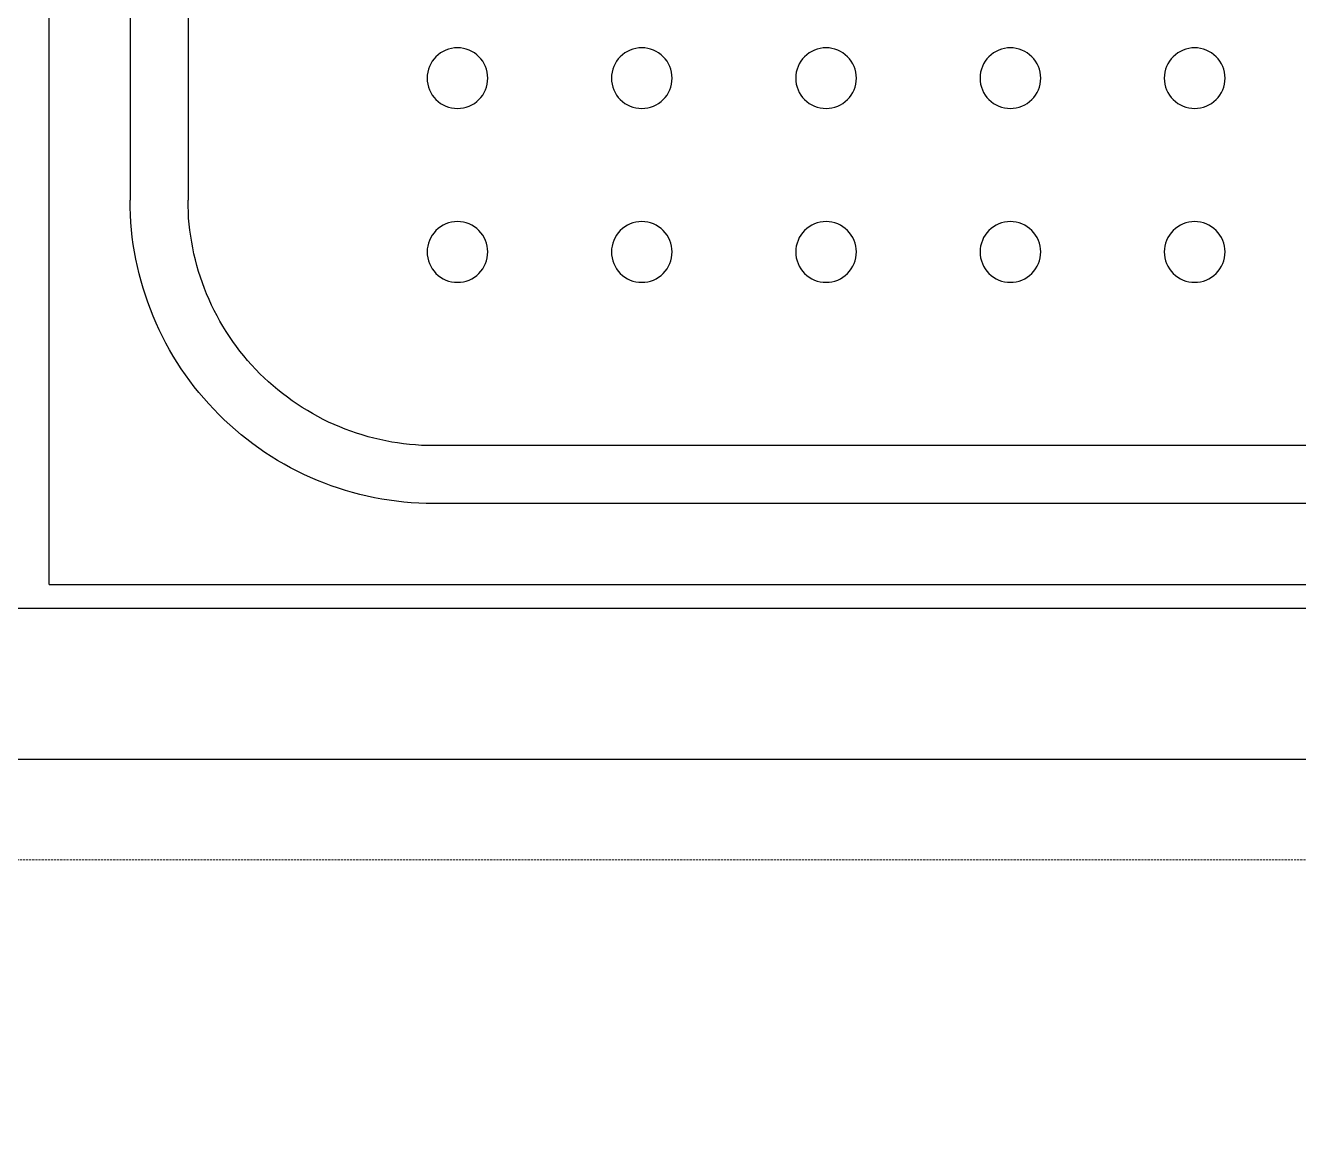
# Model space of a CAD drawing. Header units: millimetres. Extents: x -159872 to 386485, y -250577 to 158966.
# Drawn here: x 370324.3 to 370450.8, y 9551.7 to 9663.6 of the extents above; entities that cross this region are included whole.
import ezdxf

# ---------------------------------------------------------------- set-up
doc = ezdxf.new("R2010")
doc.units = ezdxf.units.MM
doc.linetypes.add('DGN Style 3', pattern=[0.293518, 0.209656, -0.083862])
doc.layers.get('0').update_dxf_attribs({"lineweight": 25})
doc.layers.add('LDS-equipment-kitchen equipment', color=3, linetype='Continuous', lineweight=13)

# ---------------------------------------------------------------- blocks, each defined once
blk = doc.blocks.new('A$C41f9af21')
at = {"lineweight": 25, "transparency": 33554687}
for points in [[(110.91, 17.39, 0), (110.91, 187.2, 0)], [(118.95, 148.98, 0), (118.95, 55.61, 0)], [(124.72, 148.98, 0), (124.72, 55.61, 0)], [(458.78, 31.19, 0), (149.13, 31.19, 0)], [(458.78, 25.43, 0), (149.13, 25.43, 0)], [(110.91, 17.39, 0), (497, 17.39, 0)], [(0, 0, 0), (1000.03, 0, 0)]]:
    blk.add_polyline3d(points, dxfattribs=at)
at = {"lineweight": 25}
for points in [[(148.48, 67.73, 0), (148.5, 67.44, 0), (148.54, 67.14, 0), (148.61, 66.85, 0), (148.71, 66.58, 0), (148.84, 66.31, 0), (148.99, 66.05, 0), (149.17, 65.82, 0), (149.36, 65.6, 0), (149.58, 65.4, 0), (149.82, 65.22, 0), (150.08, 65.07, 0), (150.34, 64.94, 0), (150.62, 64.84, 0), (150.91, 64.77, 0), (151.2, 64.73, 0), (151.5, 64.71, 0), (151.79, 64.73, 0), (152.09, 64.77, 0), (152.37, 64.84, 0), (152.65, 64.94, 0), (152.92, 65.07, 0), (153.18, 65.22, 0), (153.41, 65.4, 0), (153.63, 65.6, 0), (153.83, 65.82, 0), (154.01, 66.05, 0), (154.16, 66.31, 0), (154.29, 66.58, 0), (154.39, 66.85, 0), (154.46, 67.14, 0), (154.5, 67.44, 0), (154.52, 67.73, 0), (154.5, 68.03, 0), (154.46, 68.32, 0), (154.39, 68.61, 0), (154.29, 68.89, 0), (154.16, 69.15, 0), (154.01, 69.41, 0), (153.83, 69.65, 0), (153.63, 69.86, 0), (153.41, 70.06, 0), (153.18, 70.24, 0), (152.92, 70.39, 0), (152.65, 70.52, 0), (152.37, 70.62, 0), (152.09, 70.69, 0), (151.79, 70.73, 0), (151.5, 70.75, 0), (151.2, 70.73, 0), (150.91, 70.69, 0), (150.62, 70.62, 0), (150.34, 70.52, 0), (150.08, 70.39, 0), (149.82, 70.24, 0), (149.58, 70.06, 0), (149.36, 69.86, 0), (149.17, 69.65, 0), (148.99, 69.41, 0), (148.84, 69.15, 0), (148.71, 68.89, 0), (148.61, 68.61, 0), (148.54, 68.32, 0), (148.5, 68.03, 0), (148.48, 67.73, 0)], [(166.8, 67.73, 0), (166.81, 67.44, 0), (166.86, 67.14, 0), (166.93, 66.85, 0), (167.03, 66.58, 0), (167.16, 66.31, 0), (167.31, 66.05, 0), (167.48, 65.82, 0), (167.68, 65.6, 0), (167.9, 65.4, 0), (168.14, 65.22, 0), (168.39, 65.07, 0), (168.66, 64.94, 0), (168.94, 64.84, 0), (169.23, 64.77, 0), (169.52, 64.73, 0), (169.82, 64.71, 0), (170.11, 64.73, 0), (170.41, 64.77, 0), (170.69, 64.84, 0), (170.97, 64.94, 0), (171.24, 65.07, 0), (171.49, 65.22, 0), (171.73, 65.4, 0), (171.95, 65.6, 0), (172.15, 65.82, 0), (172.33, 66.05, 0), (172.48, 66.31, 0), (172.6, 66.58, 0), (172.7, 66.85, 0), (172.78, 67.14, 0), (172.82, 67.44, 0), (172.83, 67.73, 0), (172.82, 68.03, 0), (172.78, 68.32, 0), (172.7, 68.61, 0), (172.6, 68.89, 0), (172.48, 69.15, 0), (172.33, 69.41, 0), (172.15, 69.65, 0), (171.95, 69.86, 0), (171.73, 70.06, 0), (171.49, 70.24, 0), (171.24, 70.39, 0), (170.97, 70.52, 0), (170.69, 70.62, 0), (170.41, 70.69, 0), (170.11, 70.73, 0), (169.82, 70.75, 0), (169.52, 70.73, 0), (169.23, 70.69, 0), (168.94, 70.62, 0), (168.66, 70.52, 0), (168.39, 70.39, 0), (168.14, 70.24, 0), (167.9, 70.06, 0), (167.68, 69.86, 0), (167.48, 69.65, 0), (167.31, 69.41, 0), (167.16, 69.15, 0), (167.03, 68.89, 0), (166.93, 68.61, 0), (166.86, 68.32, 0), (166.81, 68.03, 0), (166.8, 67.73, 0)], [(185.12, 67.73, 0), (185.13, 67.44, 0), (185.18, 67.14, 0), (185.25, 66.85, 0), (185.35, 66.58, 0), (185.47, 66.31, 0), (185.63, 66.05, 0), (185.8, 65.82, 0), (186, 65.6, 0), (186.22, 65.4, 0), (186.46, 65.22, 0), (186.71, 65.07, 0), (186.98, 64.94, 0), (187.26, 64.84, 0), (187.55, 64.77, 0), (187.84, 64.73, 0), (188.13, 64.71, 0), (188.43, 64.73, 0), (188.72, 64.77, 0), (189.01, 64.84, 0), (189.29, 64.94, 0), (189.56, 65.07, 0), (189.81, 65.22, 0), (190.05, 65.4, 0), (190.27, 65.6, 0), (190.47, 65.82, 0), (190.64, 66.05, 0), (190.8, 66.31, 0), (190.92, 66.58, 0), (191.02, 66.85, 0), (191.09, 67.14, 0), (191.14, 67.44, 0), (191.15, 67.73, 0), (191.14, 68.03, 0), (191.09, 68.32, 0), (191.02, 68.61, 0), (190.92, 68.89, 0), (190.8, 69.15, 0), (190.64, 69.41, 0), (190.47, 69.65, 0), (190.27, 69.86, 0), (190.05, 70.06, 0), (189.81, 70.24, 0), (189.56, 70.39, 0), (189.29, 70.52, 0), (189.01, 70.62, 0), (188.72, 70.69, 0), (188.43, 70.73, 0), (188.13, 70.75, 0), (187.84, 70.73, 0), (187.55, 70.69, 0), (187.26, 70.62, 0), (186.98, 70.52, 0), (186.71, 70.39, 0), (186.46, 70.24, 0), (186.22, 70.06, 0), (186, 69.86, 0), (185.8, 69.65, 0), (185.63, 69.41, 0), (185.47, 69.15, 0), (185.35, 68.89, 0), (185.25, 68.61, 0), (185.18, 68.32, 0), (185.13, 68.03, 0), (185.12, 67.73, 0)], [(203.44, 67.73, 0), (203.45, 67.44, 0), (203.49, 67.14, 0), (203.57, 66.85, 0), (203.67, 66.58, 0), (203.79, 66.31, 0), (203.94, 66.05, 0), (204.12, 65.82, 0), (204.32, 65.6, 0), (204.54, 65.4, 0), (204.78, 65.22, 0), (205.03, 65.07, 0), (205.3, 64.94, 0), (205.58, 64.84, 0), (205.86, 64.77, 0), (206.16, 64.73, 0), (206.45, 64.71, 0), (206.75, 64.73, 0), (207.04, 64.77, 0), (207.33, 64.84, 0), (207.61, 64.94, 0), (207.88, 65.07, 0), (208.13, 65.22, 0), (208.37, 65.4, 0), (208.59, 65.6, 0), (208.79, 65.82, 0), (208.96, 66.05, 0), (209.11, 66.31, 0), (209.24, 66.58, 0), (209.34, 66.85, 0), (209.41, 67.14, 0), (209.46, 67.44, 0), (209.47, 67.73, 0), (209.46, 68.03, 0), (209.41, 68.32, 0), (209.34, 68.61, 0), (209.24, 68.89, 0), (209.11, 69.15, 0), (208.96, 69.41, 0), (208.79, 69.65, 0), (208.59, 69.86, 0), (208.37, 70.06, 0), (208.13, 70.24, 0), (207.88, 70.39, 0), (207.61, 70.52, 0), (207.33, 70.62, 0), (207.04, 70.69, 0), (206.75, 70.73, 0), (206.45, 70.75, 0), (206.16, 70.73, 0), (205.86, 70.69, 0), (205.58, 70.62, 0), (205.3, 70.52, 0), (205.03, 70.39, 0), (204.78, 70.24, 0), (204.54, 70.06, 0), (204.32, 69.86, 0), (204.12, 69.65, 0), (203.94, 69.41, 0), (203.79, 69.15, 0), (203.67, 68.89, 0), (203.57, 68.61, 0), (203.49, 68.32, 0), (203.45, 68.03, 0), (203.44, 67.73, 0)], [(221.75, 67.73, 0), (221.77, 67.44, 0), (221.81, 67.14, 0), (221.88, 66.85, 0), (221.98, 66.58, 0), (222.11, 66.31, 0), (222.26, 66.05, 0), (222.44, 65.82, 0), (222.64, 65.6, 0), (222.86, 65.4, 0), (223.09, 65.22, 0), (223.35, 65.07, 0), (223.62, 64.94, 0), (223.9, 64.84, 0), (224.18, 64.77, 0), (224.48, 64.73, 0), (224.77, 64.71, 0), (225.07, 64.73, 0), (225.36, 64.77, 0), (225.65, 64.84, 0), (225.93, 64.94, 0), (226.19, 65.07, 0), (226.45, 65.22, 0), (226.69, 65.4, 0), (226.91, 65.6, 0), (227.1, 65.82, 0), (227.28, 66.05, 0), (227.43, 66.31, 0), (227.56, 66.58, 0), (227.66, 66.85, 0), (227.73, 67.14, 0), (227.77, 67.44, 0), (227.79, 67.73, 0), (227.77, 68.03, 0), (227.73, 68.32, 0), (227.66, 68.61, 0), (227.56, 68.89, 0), (227.43, 69.15, 0), (227.28, 69.41, 0), (227.1, 69.65, 0), (226.91, 69.86, 0), (226.69, 70.06, 0), (226.45, 70.24, 0), (226.19, 70.39, 0), (225.93, 70.52, 0), (225.65, 70.62, 0), (225.36, 70.69, 0), (225.07, 70.73, 0), (224.77, 70.75, 0), (224.48, 70.73, 0), (224.18, 70.69, 0), (223.9, 70.62, 0), (223.62, 70.52, 0), (223.35, 70.39, 0), (223.09, 70.24, 0), (222.86, 70.06, 0), (222.64, 69.86, 0), (222.44, 69.65, 0), (222.26, 69.41, 0), (222.11, 69.15, 0), (221.98, 68.89, 0), (221.88, 68.61, 0), (221.81, 68.32, 0), (221.77, 68.03, 0), (221.75, 67.73, 0)], [(149.13, 25.43, 0), (148.39, 25.44, 0), (147.65, 25.47, 0), (146.91, 25.51, 0), (146.17, 25.58, 0), (145.44, 25.66, 0), (144.7, 25.76, 0), (143.97, 25.88, 0), (143.24, 26.01, 0), (142.52, 26.16, 0), (141.8, 26.34, 0), (141.08, 26.52, 0), (140.37, 26.73, 0), (139.66, 26.95, 0), (138.96, 27.2, 0), (138.27, 27.45, 0), (137.58, 27.73, 0), (136.9, 28.02, 0), (136.23, 28.33, 0), (135.56, 28.65, 0), (134.9, 28.99, 0), (134.26, 29.35, 0), (133.62, 29.72, 0), (132.99, 30.11, 0), (132.36, 30.52, 0), (131.75, 30.94, 0), (131.15, 31.37, 0), (130.56, 31.82, 0), (129.99, 32.28, 0), (129.42, 32.76, 0), (128.86, 33.25, 0), (128.32, 33.75, 0), (127.79, 34.27, 0), (127.27, 34.8, 0), (126.77, 35.34, 0), (126.28, 35.9, 0), (125.8, 36.46, 0), (125.34, 37.04, 0), (124.89, 37.63, 0), (124.46, 38.23, 0), (124.04, 38.84, 0), (123.64, 39.46, 0), (123.25, 40.09, 0), (122.87, 40.73, 0), (122.52, 41.38, 0), (122.18, 42.04, 0), (121.85, 42.71, 0), (121.54, 43.38, 0), (121.25, 44.06, 0), (120.98, 44.75, 0), (120.72, 45.44, 0), (120.48, 46.14, 0), (120.25, 46.85, 0), (120.05, 47.56, 0), (119.86, 48.28, 0), (119.69, 49, 0), (119.53, 49.72, 0), (119.4, 50.45, 0), (119.28, 51.18, 0), (119.18, 51.91, 0), (119.1, 52.65, 0), (119.04, 53.39, 0), (118.99, 54.13, 0), (118.96, 54.87, 0), (118.95, 55.61, 0)], [(149.13, 31.19, 0), (148.53, 31.2, 0), (147.93, 31.22, 0), (147.33, 31.26, 0), (146.74, 31.31, 0), (146.14, 31.38, 0), (145.55, 31.46, 0), (144.96, 31.55, 0), (144.37, 31.66, 0), (143.78, 31.79, 0), (143.2, 31.93, 0), (142.62, 32.08, 0), (142.04, 32.25, 0), (141.47, 32.43, 0), (140.91, 32.62, 0), (140.34, 32.83, 0), (139.79, 33.05, 0), (139.24, 33.29, 0), (138.69, 33.54, 0), (138.15, 33.8, 0), (137.62, 34.08, 0), (137.1, 34.37, 0), (136.58, 34.67, 0), (136.07, 34.98, 0), (135.57, 35.31, 0), (135.07, 35.65, 0), (134.59, 36, 0), (134.11, 36.36, 0), (133.64, 36.74, 0), (133.18, 37.12, 0), (132.73, 37.52, 0), (132.3, 37.93, 0), (131.87, 38.34, 0), (131.45, 38.77, 0), (131.04, 39.21, 0), (130.64, 39.66, 0), (130.26, 40.12, 0), (129.88, 40.59, 0), (129.52, 41.06, 0), (129.17, 41.55, 0), (128.83, 42.04, 0), (128.5, 42.55, 0), (128.19, 43.06, 0), (127.89, 43.57, 0), (127.6, 44.1, 0), (127.32, 44.63, 0), (127.06, 45.17, 0), (126.81, 45.71, 0), (126.57, 46.27, 0), (126.35, 46.82, 0), (126.14, 47.38, 0), (125.95, 47.95, 0), (125.77, 48.52, 0), (125.6, 49.1, 0), (125.45, 49.68, 0), (125.31, 50.26, 0), (125.19, 50.85, 0), (125.08, 51.43, 0), (124.98, 52.03, 0), (124.9, 52.62, 0), (124.83, 53.22, 0), (124.78, 53.81, 0), (124.75, 54.41, 0), (124.72, 55.01, 0), (124.72, 55.61, 0)], [(148.48, 50.45, 0), (148.5, 50.15, 0), (148.54, 49.86, 0), (148.61, 49.57, 0), (148.71, 49.29, 0), (148.84, 49.03, 0), (148.99, 48.77, 0), (149.17, 48.53, 0), (149.36, 48.32, 0), (149.58, 48.12, 0), (149.82, 47.94, 0), (150.08, 47.79, 0), (150.34, 47.66, 0), (150.62, 47.56, 0), (150.91, 47.49, 0), (151.2, 47.45, 0), (151.5, 47.43, 0), (151.79, 47.45, 0), (152.09, 47.49, 0), (152.37, 47.56, 0), (152.65, 47.66, 0), (152.92, 47.79, 0), (153.18, 47.94, 0), (153.41, 48.12, 0), (153.63, 48.32, 0), (153.83, 48.53, 0), (154.01, 48.77, 0), (154.16, 49.03, 0), (154.29, 49.29, 0), (154.39, 49.57, 0), (154.46, 49.86, 0), (154.5, 50.15, 0), (154.52, 50.45, 0), (154.5, 50.75, 0), (154.46, 51.04, 0), (154.39, 51.33, 0), (154.29, 51.6, 0), (154.16, 51.87, 0), (154.01, 52.13, 0), (153.83, 52.36, 0), (153.63, 52.58, 0), (153.41, 52.78, 0), (153.18, 52.96, 0), (152.92, 53.11, 0), (152.65, 53.24, 0), (152.37, 53.34, 0), (152.09, 53.41, 0), (151.79, 53.45, 0), (151.5, 53.47, 0), (151.2, 53.45, 0), (150.91, 53.41, 0), (150.62, 53.34, 0), (150.34, 53.24, 0), (150.08, 53.11, 0), (149.82, 52.96, 0), (149.58, 52.78, 0), (149.36, 52.58, 0), (149.17, 52.36, 0), (148.99, 52.13, 0), (148.84, 51.87, 0), (148.71, 51.6, 0), (148.61, 51.33, 0), (148.54, 51.04, 0), (148.5, 50.75, 0), (148.48, 50.45, 0)], [(166.8, 50.45, 0), (166.81, 50.15, 0), (166.86, 49.86, 0), (166.93, 49.57, 0), (167.03, 49.29, 0), (167.16, 49.03, 0), (167.31, 48.77, 0), (167.48, 48.53, 0), (167.68, 48.32, 0), (167.9, 48.12, 0), (168.14, 47.94, 0), (168.39, 47.79, 0), (168.66, 47.66, 0), (168.94, 47.56, 0), (169.23, 47.49, 0), (169.52, 47.45, 0), (169.82, 47.43, 0), (170.11, 47.45, 0), (170.41, 47.49, 0), (170.69, 47.56, 0), (170.97, 47.66, 0), (171.24, 47.79, 0), (171.49, 47.94, 0), (171.73, 48.12, 0), (171.95, 48.32, 0), (172.15, 48.53, 0), (172.33, 48.77, 0), (172.48, 49.03, 0), (172.6, 49.29, 0), (172.7, 49.57, 0), (172.78, 49.86, 0), (172.82, 50.15, 0), (172.83, 50.45, 0), (172.82, 50.75, 0), (172.78, 51.04, 0), (172.7, 51.33, 0), (172.6, 51.6, 0), (172.48, 51.87, 0), (172.33, 52.13, 0), (172.15, 52.36, 0), (171.95, 52.58, 0), (171.73, 52.78, 0), (171.49, 52.96, 0), (171.24, 53.11, 0), (170.97, 53.24, 0), (170.69, 53.34, 0), (170.41, 53.41, 0), (170.11, 53.45, 0), (169.82, 53.47, 0), (169.52, 53.45, 0), (169.23, 53.41, 0), (168.94, 53.34, 0), (168.66, 53.24, 0), (168.39, 53.11, 0), (168.14, 52.96, 0), (167.9, 52.78, 0), (167.68, 52.58, 0), (167.48, 52.36, 0), (167.31, 52.13, 0), (167.16, 51.87, 0), (167.03, 51.6, 0), (166.93, 51.33, 0), (166.86, 51.04, 0), (166.81, 50.75, 0), (166.8, 50.45, 0)], [(185.12, 50.45, 0), (185.13, 50.15, 0), (185.18, 49.86, 0), (185.25, 49.57, 0), (185.35, 49.29, 0), (185.47, 49.03, 0), (185.63, 48.77, 0), (185.8, 48.53, 0), (186, 48.32, 0), (186.22, 48.12, 0), (186.46, 47.94, 0), (186.71, 47.79, 0), (186.98, 47.66, 0), (187.26, 47.56, 0), (187.55, 47.49, 0), (187.84, 47.45, 0), (188.13, 47.43, 0), (188.43, 47.45, 0), (188.72, 47.49, 0), (189.01, 47.56, 0), (189.29, 47.66, 0), (189.56, 47.79, 0), (189.81, 47.94, 0), (190.05, 48.12, 0), (190.27, 48.32, 0), (190.47, 48.53, 0), (190.64, 48.77, 0), (190.8, 49.03, 0), (190.92, 49.29, 0), (191.02, 49.57, 0), (191.09, 49.86, 0), (191.14, 50.15, 0), (191.15, 50.45, 0), (191.14, 50.75, 0), (191.09, 51.04, 0), (191.02, 51.33, 0), (190.92, 51.6, 0), (190.8, 51.87, 0), (190.64, 52.13, 0), (190.47, 52.36, 0), (190.27, 52.58, 0), (190.05, 52.78, 0), (189.81, 52.96, 0), (189.56, 53.11, 0), (189.29, 53.24, 0), (189.01, 53.34, 0), (188.72, 53.41, 0), (188.43, 53.45, 0), (188.13, 53.47, 0), (187.84, 53.45, 0), (187.55, 53.41, 0), (187.26, 53.34, 0), (186.98, 53.24, 0), (186.71, 53.11, 0), (186.46, 52.96, 0), (186.22, 52.78, 0), (186, 52.58, 0), (185.8, 52.36, 0), (185.63, 52.13, 0), (185.47, 51.87, 0), (185.35, 51.6, 0), (185.25, 51.33, 0), (185.18, 51.04, 0), (185.13, 50.75, 0), (185.12, 50.45, 0)], [(203.44, 50.45, 0), (203.45, 50.15, 0), (203.49, 49.86, 0), (203.57, 49.57, 0), (203.67, 49.29, 0), (203.79, 49.03, 0), (203.94, 48.77, 0), (204.12, 48.53, 0), (204.32, 48.32, 0), (204.54, 48.12, 0), (204.78, 47.94, 0), (205.03, 47.79, 0), (205.3, 47.66, 0), (205.58, 47.56, 0), (205.86, 47.49, 0), (206.16, 47.45, 0), (206.45, 47.43, 0), (206.75, 47.45, 0), (207.04, 47.49, 0), (207.33, 47.56, 0), (207.61, 47.66, 0), (207.88, 47.79, 0), (208.13, 47.94, 0), (208.37, 48.12, 0), (208.59, 48.32, 0), (208.79, 48.53, 0), (208.96, 48.77, 0), (209.11, 49.03, 0), (209.24, 49.29, 0), (209.34, 49.57, 0), (209.41, 49.86, 0), (209.46, 50.15, 0), (209.47, 50.45, 0), (209.46, 50.75, 0), (209.41, 51.04, 0), (209.34, 51.33, 0), (209.24, 51.6, 0), (209.11, 51.87, 0), (208.96, 52.13, 0), (208.79, 52.36, 0), (208.59, 52.58, 0), (208.37, 52.78, 0), (208.13, 52.96, 0), (207.88, 53.11, 0), (207.61, 53.24, 0), (207.33, 53.34, 0), (207.04, 53.41, 0), (206.75, 53.45, 0), (206.45, 53.47, 0), (206.16, 53.45, 0), (205.86, 53.41, 0), (205.58, 53.34, 0), (205.3, 53.24, 0), (205.03, 53.11, 0), (204.78, 52.96, 0), (204.54, 52.78, 0), (204.32, 52.58, 0), (204.12, 52.36, 0), (203.94, 52.13, 0), (203.79, 51.87, 0), (203.67, 51.6, 0), (203.57, 51.33, 0), (203.49, 51.04, 0), (203.45, 50.75, 0), (203.44, 50.45, 0)], [(221.75, 50.45, 0), (221.77, 50.15, 0), (221.81, 49.86, 0), (221.88, 49.57, 0), (221.98, 49.29, 0), (222.11, 49.03, 0), (222.26, 48.77, 0), (222.44, 48.53, 0), (222.64, 48.32, 0), (222.86, 48.12, 0), (223.09, 47.94, 0), (223.35, 47.79, 0), (223.62, 47.66, 0), (223.9, 47.56, 0), (224.18, 47.49, 0), (224.48, 47.45, 0), (224.77, 47.43, 0), (225.07, 47.45, 0), (225.36, 47.49, 0), (225.65, 47.56, 0), (225.93, 47.66, 0), (226.19, 47.79, 0), (226.45, 47.94, 0), (226.69, 48.12, 0), (226.91, 48.32, 0), (227.1, 48.53, 0), (227.28, 48.77, 0), (227.43, 49.03, 0), (227.56, 49.29, 0), (227.66, 49.57, 0), (227.73, 49.86, 0), (227.77, 50.15, 0), (227.79, 50.45, 0), (227.77, 50.75, 0), (227.73, 51.04, 0), (227.66, 51.33, 0), (227.56, 51.6, 0), (227.43, 51.87, 0), (227.28, 52.13, 0), (227.1, 52.36, 0), (226.91, 52.58, 0), (226.69, 52.78, 0), (226.45, 52.96, 0), (226.19, 53.11, 0), (225.93, 53.24, 0), (225.65, 53.34, 0), (225.36, 53.41, 0), (225.07, 53.45, 0), (224.77, 53.47, 0), (224.48, 53.45, 0), (224.18, 53.41, 0), (223.9, 53.34, 0), (223.62, 53.24, 0), (223.35, 53.11, 0), (223.09, 52.96, 0), (222.86, 52.78, 0), (222.64, 52.58, 0), (222.44, 52.36, 0), (222.26, 52.13, 0), (222.11, 51.87, 0), (221.98, 51.6, 0), (221.88, 51.33, 0), (221.81, 51.04, 0), (221.77, 50.75, 0), (221.75, 50.45, 0)], [(469, 0, 0), (469, 15, 0), (0, 15, 0), (0, 0, 0), (469, 0, 0)]]:
    blk.add_polyline3d(points, dxfattribs=at)
blk = doc.blocks.new('Group-333')
at = {"layer": 'LDS-equipment-kitchen equipment', "color": 7, "linetype": 'Continuous', "lineweight": 5, "flags": 128}
blk.add_lwpolyline([(310542.18, 46048.13), (309542.18, 46048.13), (309542.18, 44048.13), (310542.18, 44048.13), (310542.18, 46048.13)], dxfattribs=at)
at = {"layer": 'LDS-equipment-kitchen equipment', "color": 7, "linetype": 'DGN Style 3', "lineweight": 5, "flags": 128}
blk.add_lwpolyline([(309577.1, 46038.13), (310307.37, 46038.13), (310307.37, 46007.94), (309592.2, 46007.94), (309592.2, 46038.13)], dxfattribs=at)
blk = doc.blocks.new('Group-338')
at = {"layer": 'LDS-equipment-kitchen equipment', "rotation": 359.9999999945186}
blk.add_blockref('A$C41f9af21', (309542.18, 46048.13), dxfattribs=at)
at = {"layer": 'LDS-equipment-kitchen equipment'}
blk.add_blockref('Group-333', (0, 0), dxfattribs=at)

msp = doc.modelspace()

# ---------------------------------------------------------------- block references
at = {"layer": 'LDS-equipment-kitchen equipment', "color": 7}
msp.add_blockref('Group-338', (60673.51323, -36457.51522), dxfattribs=at)

doc.saveas('drawing.dxf')
